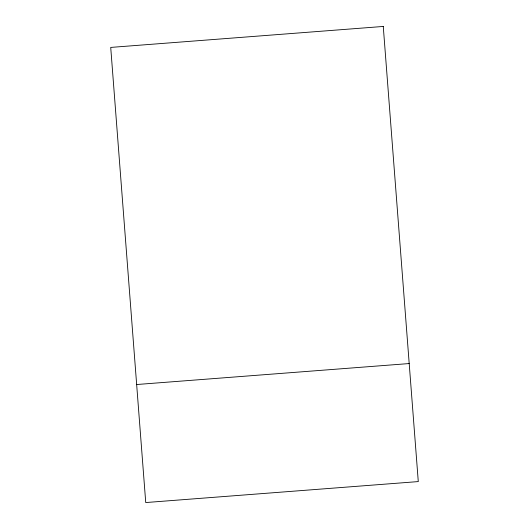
<?xml version="1.0" encoding="UTF-8"?>
<svg xmlns="http://www.w3.org/2000/svg" width="529" height="529" viewBox="0 0 529 529"><rect width="100%" height="100%" fill="white"/><g stroke="black" fill="none" stroke-linecap="round" stroke-linejoin="round"><path stroke-width="0.79" d="M136.661 384.523L409.195 363.555M383.261 26.45L110.72 47.418L145.739 502.55L418.28 481.582L383.261 26.45"/></g></svg>
